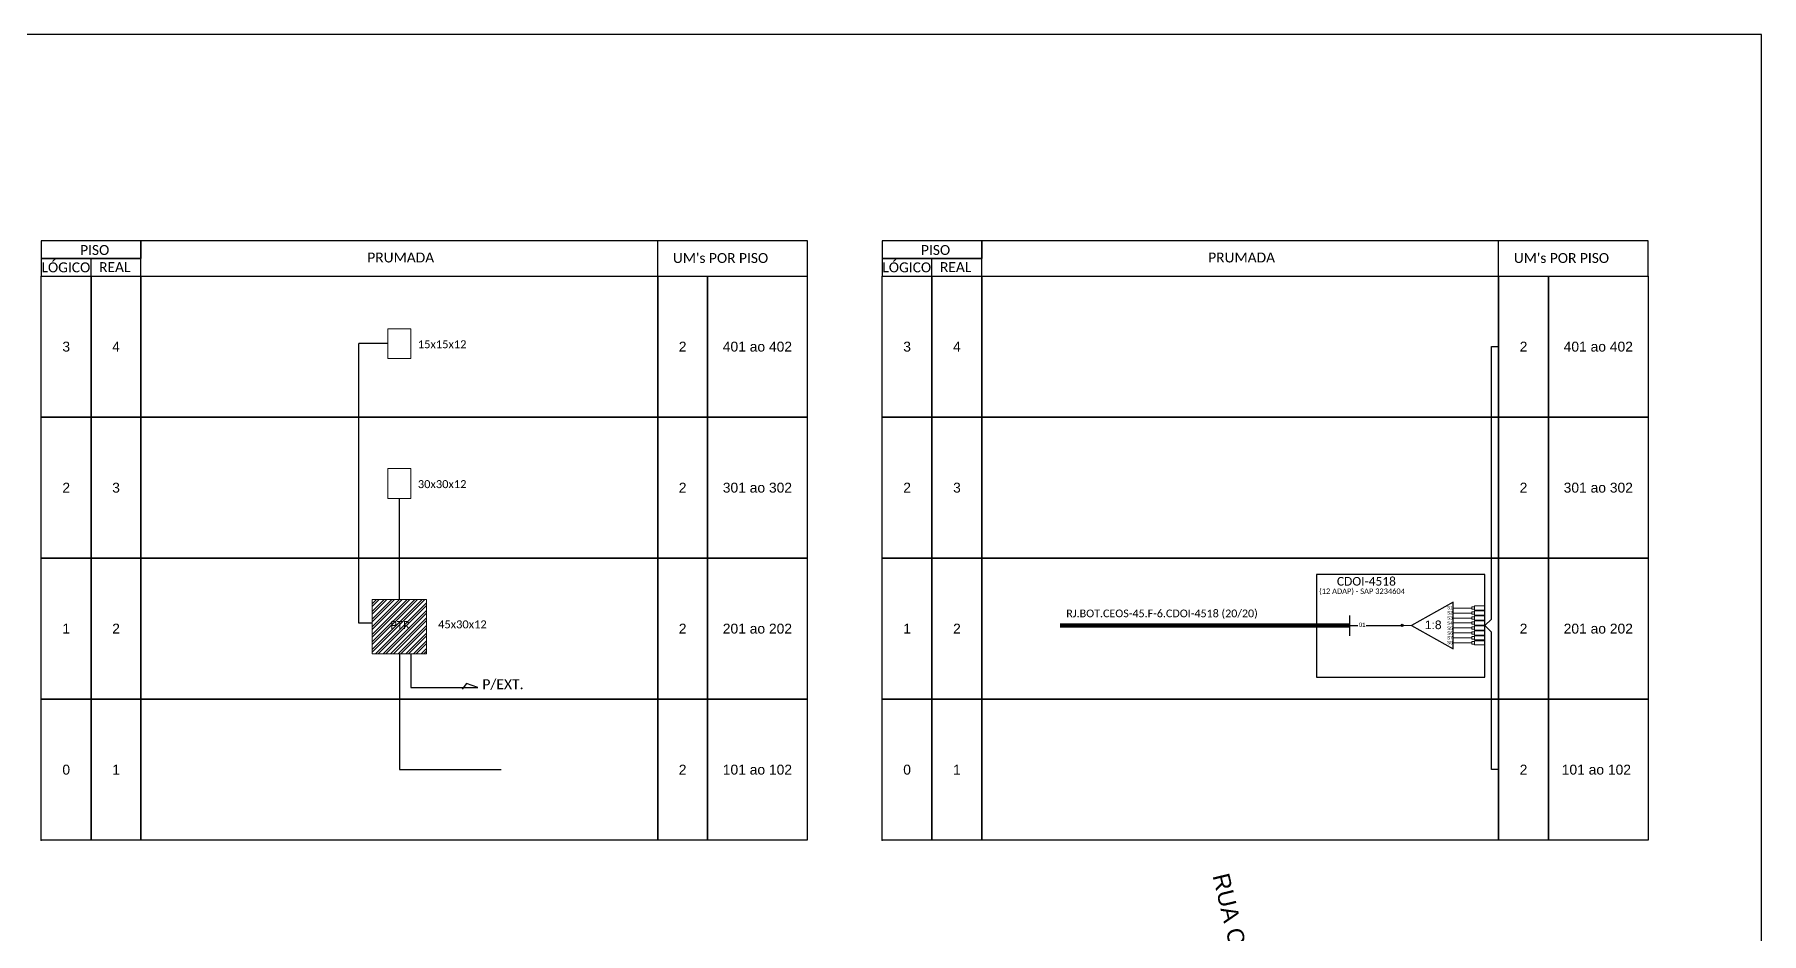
# Model space of a CAD drawing. Header units: millimetres. Extents: x 1934 to 2775, y 1519 to 2113.
# Drawn here: x 2374.1 to 2775.1, y 1904.4 to 2113.2 of the extents above; entities that cross this region are included whole.
import ezdxf
from ezdxf.enums import TextEntityAlignment as Align

# ---------------------------------------------------------------- set-up
doc = ezdxf.new("R2010")
doc.units = ezdxf.units.MM
doc.header["$LTSCALE"] = 3
doc.header["$MEASUREMENT"] = 0
doc.layers.add('SEGMENTO_texto', color=7, linetype='Continuous')
doc.styles.add('ARIAL', font='arial.ttf')
doc.styles.get("Standard").update_dxf_attribs({"font": 'arial.ttf'})
doc.styles.add('WMF-Calibri0', font='calibri.ttf')

# ---------------------------------------------------------------- blocks, each defined once
blk = doc.blocks.new('ANDAR_MAIOR')
for points in [[(0, 32.74), (11.57, 32.74), (11.57, 0), (0, 0)], [(11.57, 32.74), (23.15, 32.74), (23.15, 0), (11.57, 0)], [(23.15, 32.74), (143.15, 32.74), (143.15, 0), (23.15, 0)], [(143.15, 32.74), (154.72, 32.74), (154.72, 0), (143.15, 0)], [(154.72, 32.74), (177.86, 32.74), (177.86, 0), (154.72, 0)]]:
    blk.add_lwpolyline(points, close=True)
blk.add_point((0, 0))
at = {"style": 'ARIAL', "flags": 4}
for tag, p in [('LOGICO', (5.79, 16.37)), ('REAL', (17.36, 16.37)), ("UC'S POR PISO", (148.93, 16.37)), ('N°DOS_APS', (166.29, 16.37))]:
    blk.add_attdef(tag, text='', height=2.3, dxfattribs=at).set_placement(p, align=Align.MIDDLE_CENTER)
blk = doc.blocks.new('A$C4360606C')
at = {"color": 0}
for points in [[(0, 4.11), (23.15, 4.11), (23.15, 8.22), (0, 8.22)], [(0, 0), (23.15, 0), (23.15, 4.11), (0, 4.11)]]:
    blk.add_lwpolyline(points, close=True, dxfattribs=at)
for points in [[(23.15, 0), (177.9, 0), (177.9, 8.22), (23.15, 8.22), (23.15, 8.22), (23.15, 4.11)], [(143.15, 0), (143.15, 8.22)], [(11.57, 0), (11.57, 4.11)]]:
    blk.add_lwpolyline(points)
at = {"color": 0, "style": 'WMF-Calibri0'}
for s, p in [('     PISO', (4.96, 4.92)), ('PRUMADA', (75.71, 3.18)), ("UM's POR PISO", (146.67, 3.06)), ('  LÓGICO', (-1.58, 0.89)), ('    REAL', (10.18, 0.95))]:
    blk.add_text(s, height=2.3, dxfattribs=at).set_placement(p)
blk = doc.blocks.new('SPLT_1-8_SC-APC')
at = {"color": 1}
blk.add_lwpolyline([(-7.37, -2.1), (-17.04, -7.55), (-7.37, -13), (-7.37, -2.1)], dxfattribs=at)
at = {"color": 3, "lineweight": 0}
for points in [[(-2.99, -3.51), (-7.37, -3.51)], [(-2.41, -3.02), (-2.41, -4)], [(-2.41, -3.02), (0, -3.02)], [(-2.41, -4), (0, -4)], [(-7.37, -4.66), (-2.99, -4.66)], [(-7.37, -5.82), (-2.99, -5.82)], [(-7.37, -6.97), (-2.99, -6.97)], [(-2.41, -4.17), (-2.41, -5.16)], [(-2.41, -4.17), (0, -4.17)], [(-2.41, -5.16), (0, -5.16)], [(-2.41, -5.32), (-2.41, -6.31)], [(-2.41, -5.32), (0, -5.32)], [(-2.41, -6.31), (0, -6.31)], [(-2.41, -6.48), (-2.41, -7.46)], [(-2.41, -6.48), (0, -6.48)], [(-2.41, -7.46), (0, -7.46)], [(-2.41, -7.63), (-2.41, -8.62)], [(-2.41, -7.63), (0, -7.63)], [(-7.37, -8.12), (-2.99, -8.12)], [(-7.37, -9.28), (-2.99, -9.28)], [(-7.37, -10.43), (-2.99, -10.43)], [(-7.37, -11.58), (-2.99, -11.58)], [(-2.41, -8.62), (0, -8.62)], [(-2.41, -8.78), (-2.41, -9.77)], [(-2.41, -8.78), (0, -8.78)], [(-2.41, -9.77), (0, -9.77)], [(-2.41, -9.94), (-2.41, -10.92)], [(-2.41, -9.94), (0, -9.94)], [(-2.41, -10.92), (0, -10.92)], [(-2.41, -11.09), (-2.41, -12.08)], [(-2.41, -11.09), (0, -11.09)], [(-2.41, -12.08), (0, -12.08)]]:
    blk.add_lwpolyline(points, dxfattribs=at)
for points in [[(-2.99, -3.22), (-2.41, -3.22), (-2.41, -3.8), (-2.99, -3.8)], [(-2.99, -4.38), (-2.41, -4.38), (-2.41, -4.95), (-2.99, -4.95)], [(-2.99, -5.53), (-2.41, -5.53), (-2.41, -6.1), (-2.99, -6.1)], [(-2.99, -6.68), (-2.41, -6.68), (-2.41, -7.26), (-2.99, -7.26)], [(-2.99, -7.84), (-2.41, -7.84), (-2.41, -8.41), (-2.99, -8.41)], [(-2.99, -8.99), (-2.41, -8.99), (-2.41, -9.56), (-2.99, -9.56)], [(-2.99, -10.14), (-2.41, -10.14), (-2.41, -10.72), (-2.99, -10.72)], [(-2.99, -11.3), (-2.41, -11.3), (-2.41, -11.87), (-2.99, -11.87)]]:
    blk.add_lwpolyline(points, close=True, dxfattribs=at)
at = {"color": 1, "lineweight": 0}
blk.add_lwpolyline([(-17.04, -7.55), (-19.26, -7.55)], dxfattribs=at)
at = {"color": 1, "style": 'ARIAL'}
for s, height, p in [('S1', 0.75, (-8.74, -3.78)), ('1:8', 2, (-13.91, -8.4)), ('S2', 0.75, (-8.74, -4.97)), ('S3', 0.75, (-8.74, -6.18)), ('S4', 0.75, (-8.74, -7.36)), ('S5', 0.75, (-8.74, -8.57)), ('S6', 0.75, (-8.74, -9.69)), ('S7', 0.75, (-8.74, -10.78)), ('S8', 0.75, (-8.74, -11.9))]:
    blk.add_text(s, height=height, dxfattribs=at).set_placement(p)

msp = doc.modelspace()

# ---------------------------------------------------------------- hatches: boundary and pattern name
at = {"linetype": 'Continuous'}
h = msp.add_hatch(dxfattribs=at)
h.set_pattern_fill('STEEL', color=1, scale=10, style=0)
h.set_pattern_definition([(45, (1342.8305, 1316.1787), (-0.8838835, 0.8838835), []), (45, (1342.8305, 1316.8037), (-0.8838835, 0.8838835), [])])
h.paths.add_polyline_path([(2452.44, 1981.98), (2452.44, 1969.33), (2465.09, 1969.33), (2465.09, 1981.98)])
h.paths.add_polyline_path([(2456.23, 1974.64), (2461.68, 1974.64), (2461.68, 1977.42), (2456.23, 1977.42)], flags=24)
h = msp.add_hatch(color=3)
h.dxf.hatch_style = 1
edge = h.paths.add_edge_path()
edge.add_arc((2691.63, 1975.94), 0.256, 0, 360)

# ---------------------------------------------------------------- linework, layer by layer
at = {"color": 0}
for p, q in [((2449.37, 1976.43), (2449.37, 2041.38)), ((2456.12, 2041.38), (2449.37, 2041.38)), ((2458.77, 1981.98), (2458.77, 2005.45)), ((2458.77, 1981.98), (2458.77, 1998.38)), ((2452.44, 1976.43), (2449.37, 1976.43)), ((2458.77, 1969.33), (2458.77, 1942.45)), ((2458.77, 1942.45), (2482.43, 1942.45))]:
    msp.add_line(p, q, dxfattribs=at)
at = {"color": 3}
for p, q in [((2712.37, 2040.69), (2714.03, 2040.69)), ((2679.48, 1975.94), (2681.34, 1975.94)), ((2683.27, 1975.94), (2691.63, 1975.94))]:
    msp.add_line(p, q, dxfattribs=at)
at = {"linetype": 'Continuous'}
msp.add_lwpolyline([(1934.06, 1519.17), (2775.06, 1519.17), (2775.06, 2113.17), (1934.06, 2113.17)], close=True, dxfattribs=at)
at = {"color": 0, "lineweight": 0}
for points in [[(2456.12, 2044.83), (2461.42, 2044.83), (2461.42, 2037.93), (2456.12, 2037.93)], [(2456.12, 2012.35), (2461.42, 2012.35), (2461.42, 2005.45), (2456.12, 2005.45)]]:
    msp.add_lwpolyline(points, close=True, dxfattribs=at)
at = {"color": 3}
msp.add_lwpolyline([(2714.03, 1942.45), (2712.38, 1942.45), (2712.37, 1974.41), (2710.81, 1975.92), (2712.37, 1977.43), (2712.37, 2040.69)], dxfattribs=at)
at = {"color": 1}
msp.add_lwpolyline([(2710.81, 1987.8), (2671.74, 1987.8), (2671.74, 1963.93), (2710.81, 1963.93)], close=True, dxfattribs=at)
at = {"color": 1, "lineweight": 0}
msp.add_lwpolyline([(2452.44, 1981.98), (2465.09, 1981.98), (2465.09, 1969.33), (2452.44, 1969.33)], close=True, dxfattribs=at)
at = {"color": 1}
msp.add_lwpolyline([(2679.48, 1973.53), (2679.48, 1978.25)], dxfattribs=at)
at = {"color": 1, "const_width": 1}
msp.add_lwpolyline([(2612.21, 1975.94), (2679.48, 1975.94)], dxfattribs=at)
at = {"color": 0}
msp.add_lwpolyline([(2461.45, 1969.33), (2461.45, 1961.55), (2477, 1961.55), (2474.37, 1962.49), (2473.36, 1961.12)], dxfattribs=at)
at = {"color": 3}
msp.add_circle((2691.63, 1975.94), 0.256, dxfattribs=at)

# ---------------------------------------------------------------- block references
for p in [(2375.62, 2057.06), (2570.88, 2057.06)]:
    msp.add_blockref('A$C4360606C', p)
ref = msp.add_blockref('ANDAR_MAIOR', (2375.62, 2024.31))
ref.add_attrib('LOGICO', '3', dxfattribs={"height": 2.3, "style": 'ARIAL'}).set_placement((2381.41, 2040.69), align=Align.MIDDLE_CENTER)
ref.add_attrib('REAL', '4', dxfattribs={"height": 2.3, "style": 'ARIAL'}).set_placement((2392.98, 2040.69), align=Align.MIDDLE_CENTER)
ref.add_attrib("UC'S POR PISO", '2', dxfattribs={"height": 2.3, "style": 'ARIAL'}).set_placement((2524.55, 2040.69), align=Align.MIDDLE_CENTER)
ref.add_attrib('N°DAS_UCS', '401 ao 402', dxfattribs={"height": 2.3, "style": 'ARIAL'}).set_placement((2541.91, 2040.69), align=Align.MIDDLE_CENTER)
ref = msp.add_blockref('ANDAR_MAIOR', (2570.88, 2024.31))
ref.add_attrib('LOGICO', '3', dxfattribs={"height": 2.3, "style": 'ARIAL'}).set_placement((2576.67, 2040.69), align=Align.MIDDLE_CENTER)
ref.add_attrib('REAL', '4', dxfattribs={"height": 2.3, "style": 'ARIAL'}).set_placement((2588.24, 2040.69), align=Align.MIDDLE_CENTER)
ref.add_attrib("UC'S POR PISO", '2', dxfattribs={"height": 2.3, "style": 'ARIAL'}).set_placement((2719.81, 2040.69), align=Align.MIDDLE_CENTER)
ref.add_attrib('N°DAS_UCS', '401 ao 402', dxfattribs={"height": 2.3, "style": 'ARIAL'}).set_placement((2737.17, 2040.69), align=Align.MIDDLE_CENTER)
ref = msp.add_blockref('ANDAR_MAIOR', (2375.62, 1991.57))
ref.add_attrib('LOGICO', '2', dxfattribs={"height": 2.3, "style": 'ARIAL'}).set_placement((2381.41, 2007.94), align=Align.MIDDLE_CENTER)
ref.add_attrib('REAL', '3', dxfattribs={"height": 2.3, "style": 'ARIAL'}).set_placement((2392.98, 2007.94), align=Align.MIDDLE_CENTER)
ref.add_attrib("UC'S POR PISO", '2', dxfattribs={"height": 2.3, "style": 'ARIAL'}).set_placement((2524.55, 2007.94), align=Align.MIDDLE_CENTER)
ref.add_attrib('N°DAS_UCS', '301 ao 302', dxfattribs={"height": 2.3, "style": 'ARIAL'}).set_placement((2541.91, 2007.94), align=Align.MIDDLE_CENTER)
ref = msp.add_blockref('ANDAR_MAIOR', (2570.88, 1991.57))
ref.add_attrib('LOGICO', '2', dxfattribs={"height": 2.3, "style": 'ARIAL'}).set_placement((2576.67, 2007.94), align=Align.MIDDLE_CENTER)
ref.add_attrib('REAL', '3', dxfattribs={"height": 2.3, "style": 'ARIAL'}).set_placement((2588.24, 2007.94), align=Align.MIDDLE_CENTER)
ref.add_attrib("UC'S POR PISO", '2', dxfattribs={"height": 2.3, "style": 'ARIAL'}).set_placement((2719.81, 2007.94), align=Align.MIDDLE_CENTER)
ref.add_attrib('N°DAS_UCS', '301 ao 302', dxfattribs={"height": 2.3, "style": 'ARIAL'}).set_placement((2737.17, 2007.94), align=Align.MIDDLE_CENTER)
ref = msp.add_blockref('ANDAR_MAIOR', (2375.62, 1958.83))
ref.add_attrib('LOGICO', '1', dxfattribs={"height": 2.3, "style": 'ARIAL'}).set_placement((2381.41, 1975.2), align=Align.MIDDLE_CENTER)
ref.add_attrib('REAL', '2', dxfattribs={"height": 2.3, "style": 'ARIAL'}).set_placement((2392.98, 1975.2), align=Align.MIDDLE_CENTER)
ref.add_attrib("UC'S POR PISO", '2', dxfattribs={"height": 2.3, "style": 'ARIAL'}).set_placement((2524.55, 1975.2), align=Align.MIDDLE_CENTER)
ref.add_attrib('N°DAS_UCS', '201 ao 202', dxfattribs={"height": 2.3, "style": 'ARIAL'}).set_placement((2541.91, 1975.2), align=Align.MIDDLE_CENTER)
ref = msp.add_blockref('ANDAR_MAIOR', (2570.88, 1958.83))
ref.add_attrib('LOGICO', '1', dxfattribs={"height": 2.3, "style": 'ARIAL'}).set_placement((2576.67, 1975.2), align=Align.MIDDLE_CENTER)
ref.add_attrib('REAL', '2', dxfattribs={"height": 2.3, "style": 'ARIAL'}).set_placement((2588.24, 1975.2), align=Align.MIDDLE_CENTER)
ref.add_attrib("UC'S POR PISO", '2', dxfattribs={"height": 2.3, "style": 'ARIAL'}).set_placement((2719.81, 1975.2), align=Align.MIDDLE_CENTER)
ref.add_attrib('N°DAS_UCS', '201 ao 202', dxfattribs={"height": 2.3, "style": 'ARIAL'}).set_placement((2737.17, 1975.2), align=Align.MIDDLE_CENTER)
msp.add_blockref('SPLT_1-8_SC-APC', (2710.81, 1983.48), dxfattribs=at)
ref = msp.add_blockref('ANDAR_MAIOR', (2375.62, 1926.08))
ref.add_attrib('LOGICO', '0', dxfattribs={"height": 2.3, "style": 'ARIAL'}).set_placement((2381.41, 1942.45), align=Align.MIDDLE_CENTER)
ref.add_attrib('REAL', '1', dxfattribs={"height": 2.3, "style": 'ARIAL'}).set_placement((2392.98, 1942.45), align=Align.MIDDLE_CENTER)
ref.add_attrib("UC'S POR PISO", '2', dxfattribs={"height": 2.3, "style": 'ARIAL'}).set_placement((2524.55, 1942.45), align=Align.MIDDLE_CENTER)
ref.add_attrib('N°DAS_UCS', '101 ao 102', dxfattribs={"height": 2.3, "style": 'ARIAL'}).set_placement((2541.91, 1942.45), align=Align.MIDDLE_CENTER)
ref = msp.add_blockref('ANDAR_MAIOR', (2570.88, 1926.08))
ref.add_attrib('LOGICO', '0', dxfattribs={"height": 2.3, "style": 'ARIAL'}).set_placement((2576.67, 1942.45), align=Align.MIDDLE_CENTER)
ref.add_attrib('REAL', '1', dxfattribs={"height": 2.3, "style": 'ARIAL'}).set_placement((2588.24, 1942.45), align=Align.MIDDLE_CENTER)
ref.add_attrib("UC'S POR PISO", '2', dxfattribs={"height": 2.3, "style": 'ARIAL'}).set_placement((2719.81, 1942.45), align=Align.MIDDLE_CENTER)
ref.add_attrib('N°DAS_UCS', '101 ao 102 ', dxfattribs={"height": 2.3, "style": 'ARIAL'}).set_placement((2737.17, 1942.45), align=Align.MIDDLE_CENTER)

# ---------------------------------------------------------------- texts
at = {"style": 'WMF-Calibri0'}
for s, height, p in [('15x15x12', 1.854, (2463.06, 2040.31)), ('30x30x12', 1.854, (2463.06, 2007.83)), ('45x30x12', 1.854, (2467.76, 1975.26)), ('PTR', 1.854, (2456.7, 1975.11)), ('P/EXT.', 2.317, (2478.04, 1961.13))]:
    msp.add_text(s, height=height, dxfattribs=at).set_placement(p)
at = {"color": 1, "style": 'WMF-Calibri0'}
msp.add_text('CDOI-4518', height=2, dxfattribs=at).set_placement((2676.47, 1985.19))
msp.add_text('(12 ADAP) - SAP 3234604', height=1.25, dxfattribs=at).set_placement((2682.32, 1983.26), align=Align.CENTER)
msp.add_text('RJ.BOT.CEOS-45.F-6.CDOI-4518 (20/20) ', height=1.7898, dxfattribs=at).set_placement((2636.18, 1978.73, 3.73), align=Align.MIDDLE_CENTER)
at = {"style": 'ARIAL'}
msp.add_text('01', height=1, dxfattribs=at).set_placement((2682.36, 1976.09), align=Align.MIDDLE_CENTER)
at = {"layer": 'SEGMENTO_texto', "color": 253}
msp.add_text('RUA CAPITAO SALOMAO', height=3.9, rotation=283.4679, dxfattribs=at).set_placement((2647.58, 1917.82))

doc.saveas('drawing.dxf')
